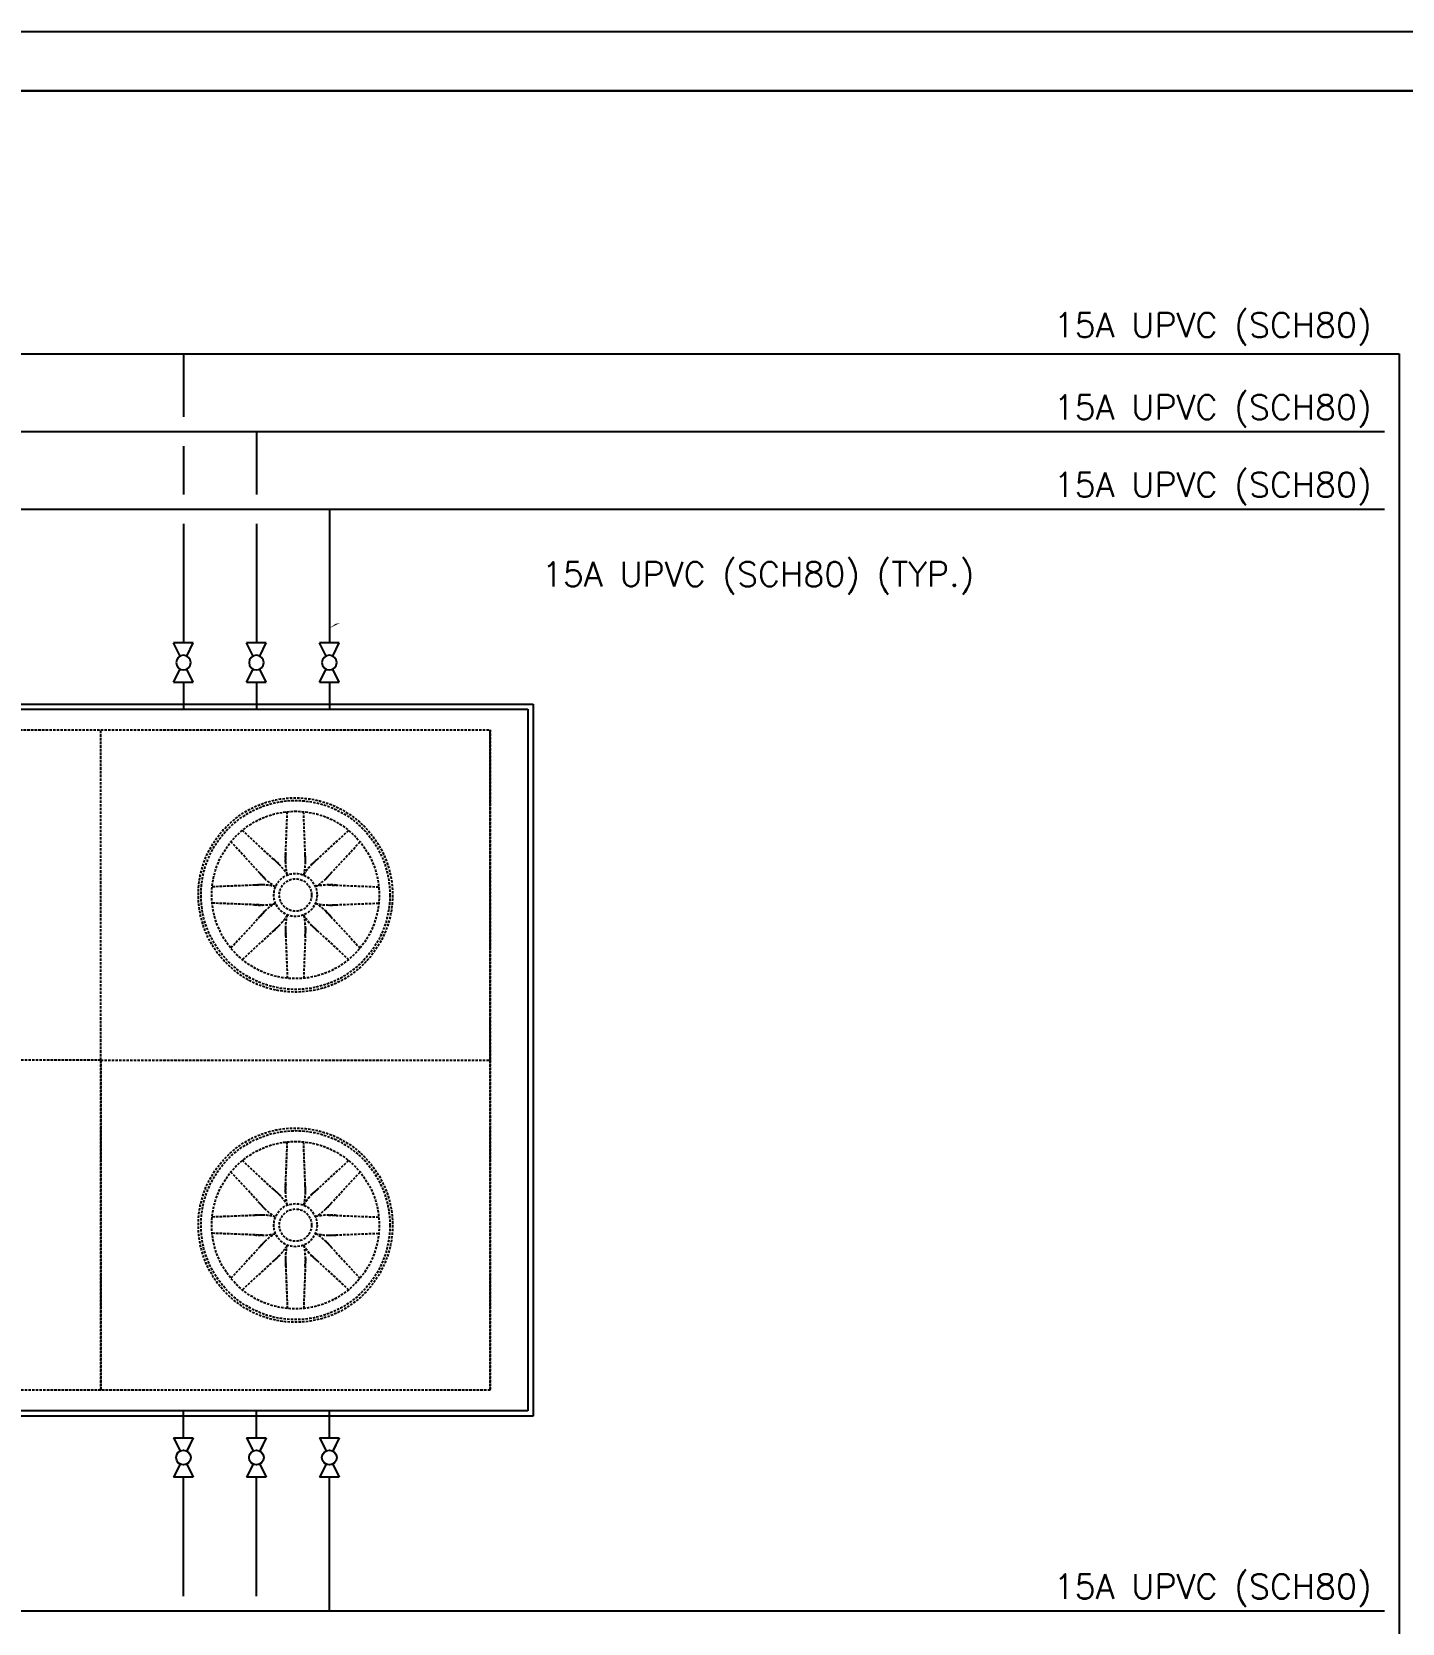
# Model space of a CAD drawing. Header units: millimetres. Extents: x 26 to 866, y -6072 to -5425.
# Drawn here: x 325.9 to 465.7, y -5587.6 to -5425.2 of the extents above; entities that cross this region are included whole.
import ezdxf
from ezdxf.enums import TextEntityAlignment as Align

# ---------------------------------------------------------------- set-up
doc = ezdxf.new("R2010")
doc.units = ezdxf.units.MM
doc.linetypes.add('HIDDEN', pattern=[0.375, 0.25, -0.125])
for name, color, linetype in [('M-HVAC-EQPM', 22, 'Continuous'), ('M-HVAC-VALVE-FUTURE', 8, 'Continuous'), ('M-SUMP', 1, 'Continuous')]:
    doc.layers.add(name, color=color, linetype=linetype)
doc.styles.add('AA-TXT', font='simplex.shx', dxfattribs={"width": 0.8, "bigfont": 'chineset.shx'})

# ---------------------------------------------------------------- blocks, each defined once
blk = doc.blocks.new('A$Ce967d797')
for p, q in [((409, 283), (0, 283)), ((406.529, 280.069), (2.471, 280.069))]:
    blk.add_line(p, q)
blk = doc.blocks.new('A$C525b6b98')
at = {"xscale": 1.000475039848343, "yscale": 1.000475039848343, "zscale": 1.000475039848343}
blk.add_blockref('A$Ce967d797', (0, 0), dxfattribs=at)
blk = doc.blocks.new('0111B')
for p, q in [((0, 4), (0.66, 2.67)), ((0, 4), (2, 4)), ((2, 4), (1.34, 2.67)), ((0.66, 1.33), (0, 0)), ((2, 0), (0, 0)), ((1.34, 1.33), (2, 0))]:
    blk.add_line(p, q)
blk.add_circle((1, 2), 0.75)
blk = doc.blocks.new('A$C95a938be')
at = {"layer": 'M-HVAC-EQPM', "color": 252, "linetype": 'HIDDEN'}
for p, q in [((0.84, 165.98), (40.58, 165.98)), ((0.84, 132.28), (0.84, 165.98)), ((0.84, 132.28), (0.84, 165.98)), ((40.58, 165.98), (40.58, 132.28)), ((40.58, 98.59), (40.58, 165.98)), ((40.58, 132.28), (40.58, 165.98)), ((19.68, 152.5), (19.88, 157.63)), ((19.68, 152.5), (19.88, 157.63)), ((21.74, 152.5), (21.54, 157.63)), ((21.74, 152.5), (21.54, 157.63)), ((17.6, 150.79), (14.12, 154.55)), ((17.6, 150.79), (14.12, 154.55)), ((19.05, 152.24), (15.29, 155.72)), ((19.05, 152.24), (15.29, 155.72)), ((22.37, 152.24), (26.13, 155.72)), ((22.37, 152.24), (26.13, 155.72)), ((23.82, 150.79), (27.3, 154.55)), ((23.82, 150.79), (27.3, 154.55)), ((17.34, 150.16), (12.21, 149.96)), ((17.34, 150.16), (12.21, 149.96)), ((24.08, 150.16), (29.21, 149.96)), ((24.08, 150.16), (29.21, 149.96)), ((17.34, 148.1), (12.21, 148.3)), ((17.34, 148.1), (12.21, 148.3)), ((24.08, 148.1), (29.21, 148.3)), ((24.08, 148.1), (29.21, 148.3)), ((17.6, 147.47), (14.12, 143.71)), ((17.6, 147.47), (14.12, 143.71)), ((23.82, 147.47), (27.3, 143.71)), ((23.82, 147.47), (27.3, 143.71)), ((19.05, 146.02), (15.29, 142.54)), ((19.05, 146.02), (15.29, 142.54)), ((19.68, 145.76), (19.88, 140.63)), ((19.68, 145.76), (19.88, 140.63)), ((21.74, 145.76), (21.54, 140.63)), ((21.74, 145.76), (21.54, 140.63)), ((22.37, 146.02), (26.13, 142.54)), ((22.37, 146.02), (26.13, 142.54)), ((0.84, 132.28), (-38.91, 132.28)), ((0.84, 98.59), (0.84, 132.28)), ((0.84, 132.28), (40.58, 132.28)), ((0.84, 132.28), (0.84, 98.59)), ((0.84, 98.59), (0.84, 132.28)), ((40.58, 132.28), (40.58, 98.59)), ((40.58, 98.59), (40.58, 132.28)), ((40.58, 132.28), (40.58, 98.59)), ((19.68, 118.81), (19.88, 123.93)), ((19.68, 118.81), (19.88, 123.93)), ((21.74, 118.81), (21.54, 123.93)), ((21.74, 118.81), (21.54, 123.93)), ((19.05, 118.55), (15.29, 122.03)), ((19.05, 118.55), (15.29, 122.03)), ((22.37, 118.55), (26.13, 122.03)), ((22.37, 118.55), (26.13, 122.03)), ((17.6, 117.1), (14.12, 120.86)), ((17.6, 117.1), (14.12, 120.86)), ((23.82, 117.1), (27.3, 120.86)), ((23.82, 117.1), (27.3, 120.86)), ((17.34, 116.46), (12.21, 116.26)), ((17.34, 116.46), (12.21, 116.26)), ((24.08, 116.46), (29.21, 116.26)), ((24.08, 116.46), (29.21, 116.26)), ((17.34, 114.41), (12.21, 114.61)), ((17.34, 114.41), (12.21, 114.61)), ((17.6, 113.78), (14.12, 110.01)), ((17.6, 113.78), (14.12, 110.01)), ((23.82, 113.78), (27.3, 110.01)), ((23.82, 113.78), (27.3, 110.01)), ((24.08, 114.41), (29.21, 114.61)), ((24.08, 114.41), (29.21, 114.61)), ((19.05, 112.33), (15.29, 108.84)), ((19.05, 112.33), (15.29, 108.84)), ((19.68, 112.06), (19.88, 106.94)), ((19.68, 112.06), (19.88, 106.94)), ((21.74, 112.06), (21.54, 106.94)), ((21.74, 112.06), (21.54, 106.94)), ((22.37, 112.33), (26.13, 108.84)), ((22.37, 112.33), (26.13, 108.84)), ((0.84, 98.59), (-38.91, 98.59)), ((40.58, 98.59), (0.84, 98.59))]:
    blk.add_line(p, q, dxfattribs=at)
for centre, radius in [((20.71, 149.13), 9.91), ((20.71, 149.13), 9.91), ((20.71, 149.13), 9.64), ((20.71, 149.13), 9.64), ((20.71, 149.13), 8.54), ((20.71, 149.13), 8.54), ((20.71, 149.13), 2.2), ((20.71, 149.13), 2.2), ((20.71, 149.13), 1.65), ((20.71, 149.13), 1.65), ((20.71, 115.44), 9.91), ((20.71, 115.44), 9.91), ((20.71, 115.44), 9.64), ((20.71, 115.44), 9.64), ((20.71, 115.44), 8.54), ((20.71, 115.44), 8.54), ((20.71, 115.44), 2.2), ((20.71, 115.44), 2.2), ((20.71, 115.44), 1.65), ((20.71, 115.44), 1.65)]:
    blk.add_circle(centre, radius, dxfattribs=at)
for centre, start, end in [((14.21, 147.6), 32.1503, 50.7199), ((14.21, 147.6), 32.1503, 50.7199), ((26.39, 152.65), 174.2801, 192.8497), ((26.39, 152.65), 174.2801, 192.8497), ((27.21, 147.6), 129.2801, 147.8497), ((27.21, 147.6), 129.2801, 147.8497), ((15.03, 152.65), 347.1503, 5.7199), ((15.03, 152.65), 347.1503, 5.7199), ((22.24, 155.63), 219.2801, 237.8497), ((22.24, 155.63), 219.2801, 237.8497), ((19.18, 155.63), 302.1503, 320.7199), ((19.18, 155.63), 302.1503, 320.7199), ((17.19, 143.45), 77.1503, 95.7199), ((17.19, 143.45), 77.1503, 95.7199), ((24.23, 143.45), 84.2801, 102.8497), ((24.23, 143.45), 84.2801, 102.8497), ((17.19, 154.81), 264.2801, 282.8497), ((17.19, 154.81), 264.2801, 282.8497), ((22.24, 142.63), 122.1503, 140.7199), ((22.24, 142.63), 122.1503, 140.7199), ((24.23, 154.81), 257.1503, 275.7199), ((24.23, 154.81), 257.1503, 275.7199), ((19.18, 142.63), 39.2801, 57.8497), ((19.18, 142.63), 39.2801, 57.8497), ((14.21, 150.66), 309.2801, 327.8497), ((14.21, 150.66), 309.2801, 327.8497), ((26.39, 145.61), 167.1503, 185.7199), ((26.39, 145.61), 167.1503, 185.7199), ((27.21, 150.66), 212.1503, 230.7199), ((27.21, 150.66), 212.1503, 230.7199), ((15.03, 145.61), 354.2801, 12.8497), ((15.03, 145.61), 354.2801, 12.8497), ((14.21, 113.91), 32.1503, 50.7199), ((14.21, 113.91), 32.1503, 50.7199), ((26.39, 118.96), 174.2801, 192.8497), ((26.39, 118.96), 174.2801, 192.8497), ((27.21, 113.91), 129.2801, 147.8497), ((27.21, 113.91), 129.2801, 147.8497), ((15.03, 118.96), 347.1503, 5.7199), ((15.03, 118.96), 347.1503, 5.7199), ((22.24, 121.94), 219.2801, 237.8497), ((22.24, 121.94), 219.2801, 237.8497), ((19.18, 121.94), 302.1503, 320.7199), ((19.18, 121.94), 302.1503, 320.7199), ((17.19, 109.76), 77.1503, 95.7199), ((17.19, 109.76), 77.1503, 95.7199), ((24.23, 109.76), 84.2801, 102.8497), ((24.23, 109.76), 84.2801, 102.8497), ((17.19, 121.11), 264.2801, 282.8497), ((17.19, 121.11), 264.2801, 282.8497), ((22.24, 108.93), 122.1503, 140.7199), ((22.24, 108.93), 122.1503, 140.7199), ((24.23, 121.11), 257.1503, 275.7199), ((24.23, 121.11), 257.1503, 275.7199), ((19.18, 108.93), 39.2801, 57.8497), ((19.18, 108.93), 39.2801, 57.8497), ((14.21, 116.96), 309.2801, 327.8497), ((14.21, 116.96), 309.2801, 327.8497), ((26.39, 111.92), 167.1503, 185.7199), ((26.39, 111.92), 167.1503, 185.7199), ((27.21, 116.96), 212.1503, 230.7199), ((27.21, 116.96), 212.1503, 230.7199), ((15.03, 111.92), 354.2801, 12.8497), ((15.03, 111.92), 354.2801, 12.8497)]:
    blk.add_arc(centre, 6.71, start, end, dxfattribs=at)
at = {"layer": 'M-HVAC-VALVE-FUTURE'}
for p, q in [((-77.3, 204.33), (133.36, 204.33)), ((9.28, 204.33), (9.28, 197.91)), ((133.36, 204.33), (133.36, -1.77)), ((-77.3, 196.41), (131.86, 196.41)), ((9.28, 194.91), (9.28, 189.99)), ((16.72, 196.41), (16.72, 189.99)), ((-77.3, 188.49), (131.86, 188.49)), ((24.17, 188.49), (24.17, 174.84)), ((9.28, 186.99), (9.28, 174.84)), ((16.72, 186.99), (16.72, 174.84)), ((9.28, 170.84), (9.28, 168.09)), ((16.72, 170.84), (16.72, 168.09)), ((24.17, 170.84), (24.17, 168.09)), ((9.28, 93.72), (9.28, 96.48)), ((16.72, 93.72), (16.72, 96.48)), ((24.17, 93.72), (24.17, 96.48)), ((9.28, 77.57), (9.28, 89.72)), ((16.72, 77.57), (16.72, 89.72)), ((24.17, 76.07), (24.17, 89.72)), ((-38.35, 76.07), (131.86, 76.07))]:
    blk.add_line(p, q, dxfattribs=at)
at = {"layer": 'M-HVAC-VALVE-FUTURE', "color": 252, "linetype": 'HIDDEN'}
blk.add_line((-38.91, 165.98), (0.84, 165.98), dxfattribs=at)
at = {"layer": 'M-HVAC-VALVE-FUTURE'}
blk.add_lwpolyline([(24.8, 176.79, 0, 1, 0), (27.09, 177.78, 0, 0, 0), (34.76, 181.55, 0, 0, 0), (39.92, 181.55, 0, 0, 0)], format="xyseb", dxfattribs=at)
at = {"layer": 'M-SUMP'}
for p, q in [((-162.53, 168.61), (44.96, 168.61)), ((-162.01, 168.09), (44.44, 168.09)), ((44.44, 168.09), (44.44, 96.48)), ((44.96, 168.61), (44.96, 95.96)), ((44.96, 95.96), (-162.53, 95.96)), ((44.44, 96.48), (-162.01, 96.48))]:
    blk.add_line(p, q, dxfattribs=at)
at = {"layer": 'M-HVAC-VALVE-FUTURE', "xscale": -1, "rotation": 180}
for p in [(8.28, 174.84), (15.72, 174.84), (23.17, 174.84)]:
    blk.add_blockref('0111B', p, dxfattribs=at)
at = {"layer": 'M-HVAC-VALVE-FUTURE'}
for p in [(8.28, 89.72), (15.72, 89.72), (23.17, 89.72)]:
    blk.add_blockref('0111B', p, dxfattribs=at)
at = {"layer": 'M-HVAC-VALVE-FUTURE', "linetype": 'Continuous', "style": 'AA-TXT'}
for s, p in [('15A UPVC (SCH80)', (114.34, 206.04)), ('15A UPVC (SCH80)', (114.34, 197.66)), ('15A UPVC (SCH80)', (114.34, 189.74)), ('15A UPVC (SCH80) (TYP.)', (67.93, 180.62)), ('15A UPVC (SCH80)', (114.34, 77.32))]:
    blk.add_text(s, height=2.5, dxfattribs=at).set_placement(p, align=Align.CENTER)
at = {"layer": 'M-HVAC-VALVE-FUTURE', "style": 'AA-TXT'}
blk.add_attdef('R1F', text='', height=2.5, dxfattribs=at).set_placement((357.76, -91.11), align=Align.RIGHT)

msp = doc.modelspace()

# ---------------------------------------------------------------- linework, layer by layer
at = {"layer": 'DefPoints'}
msp.add_lwpolyline([(31.33, -5431.2), (761.73, -5431.2), (761.73, -6000.38), (31.33, -6000.38)], close=True, dxfattribs=at)
msp.add_lwpolyline([(31.33, -5431.2), (761.73, -5431.2), (761.73, -6000.38), (31.33, -6000.38)], close=True, dxfattribs=at)
msp.add_lwpolyline([(31.33, -5431.2), (761.73, -5431.2), (761.73, -6000.38), (31.33, -6000.38)], close=True, dxfattribs=at)
msp.add_lwpolyline([(31.33, -5431.2), (761.73, -5431.2), (761.73, -6000.38), (31.33, -6000.38)], close=True, dxfattribs=at)
at = {"layer": 'M-HVAC-EQPM', "color": 252, "linetype": 'HIDDEN'}
for p, q in [((332.9, -5496.4), (372.64, -5496.4)), ((332.9, -5530.1), (332.9, -5496.4)), ((332.9, -5530.1), (332.9, -5496.4)), ((372.64, -5496.4), (372.64, -5530.1)), ((372.64, -5563.79), (372.64, -5496.4)), ((372.64, -5530.1), (372.64, -5496.4)), ((351.75, -5509.88), (351.94, -5504.75)), ((351.75, -5509.88), (351.94, -5504.75)), ((353.8, -5509.88), (353.6, -5504.75)), ((353.8, -5509.88), (353.6, -5504.75)), ((349.66, -5511.59), (346.18, -5507.83)), ((349.66, -5511.59), (346.18, -5507.83)), ((351.11, -5510.14), (347.35, -5506.66)), ((351.11, -5510.14), (347.35, -5506.66)), ((354.43, -5510.14), (358.2, -5506.66)), ((354.43, -5510.14), (358.2, -5506.66)), ((355.88, -5511.59), (359.36, -5507.83)), ((355.88, -5511.59), (359.36, -5507.83)), ((349.4, -5512.22), (344.27, -5512.42)), ((349.4, -5512.22), (344.27, -5512.42)), ((356.14, -5512.22), (361.27, -5512.42)), ((356.14, -5512.22), (361.27, -5512.42)), ((349.4, -5514.28), (344.27, -5514.08)), ((349.4, -5514.28), (344.27, -5514.08)), ((356.14, -5514.28), (361.27, -5514.08)), ((356.14, -5514.28), (361.27, -5514.08)), ((349.66, -5514.91), (346.18, -5518.67)), ((349.66, -5514.91), (346.18, -5518.67)), ((355.88, -5514.91), (359.36, -5518.67)), ((355.88, -5514.91), (359.36, -5518.67)), ((351.11, -5516.36), (347.35, -5519.84)), ((351.11, -5516.36), (347.35, -5519.84)), ((351.75, -5516.62), (351.94, -5521.75)), ((351.75, -5516.62), (351.94, -5521.75)), ((353.8, -5516.62), (353.6, -5521.75)), ((353.8, -5516.62), (353.6, -5521.75)), ((354.43, -5516.36), (358.2, -5519.84)), ((354.43, -5516.36), (358.2, -5519.84)), ((332.9, -5530.1), (293.15, -5530.1)), ((332.9, -5563.79), (332.9, -5530.1)), ((332.9, -5530.1), (372.64, -5530.1)), ((332.9, -5530.1), (332.9, -5563.79)), ((332.9, -5563.79), (332.9, -5530.1)), ((372.64, -5530.1), (372.64, -5563.79)), ((372.64, -5563.79), (372.64, -5530.1)), ((372.64, -5530.1), (372.64, -5563.79)), ((351.75, -5543.57), (351.94, -5538.45)), ((351.75, -5543.57), (351.94, -5538.45)), ((353.8, -5543.57), (353.6, -5538.45)), ((353.8, -5543.57), (353.6, -5538.45)), ((349.66, -5545.28), (346.18, -5541.52)), ((349.66, -5545.28), (346.18, -5541.52)), ((351.11, -5543.83), (347.35, -5540.35)), ((351.11, -5543.83), (347.35, -5540.35)), ((354.43, -5543.83), (358.2, -5540.35)), ((354.43, -5543.83), (358.2, -5540.35)), ((355.88, -5545.28), (359.36, -5541.52)), ((355.88, -5545.28), (359.36, -5541.52)), ((349.4, -5545.92), (344.27, -5546.12)), ((349.4, -5545.92), (344.27, -5546.12)), ((356.14, -5545.92), (361.27, -5546.12)), ((356.14, -5545.92), (361.27, -5546.12)), ((349.4, -5547.97), (344.27, -5547.77)), ((349.4, -5547.97), (344.27, -5547.77)), ((356.14, -5547.97), (361.27, -5547.77)), ((356.14, -5547.97), (361.27, -5547.77)), ((349.66, -5548.6), (346.18, -5552.37)), ((349.66, -5548.6), (346.18, -5552.37)), ((351.11, -5550.05), (347.35, -5553.54)), ((351.11, -5550.05), (347.35, -5553.54)), ((354.43, -5550.05), (358.2, -5553.54)), ((354.43, -5550.05), (358.2, -5553.54)), ((355.88, -5548.6), (359.36, -5552.37)), ((355.88, -5548.6), (359.36, -5552.37)), ((351.75, -5550.32), (351.94, -5555.44)), ((351.75, -5550.32), (351.94, -5555.44)), ((353.8, -5550.32), (353.6, -5555.44)), ((353.8, -5550.32), (353.6, -5555.44)), ((332.9, -5563.79), (293.15, -5563.79)), ((372.64, -5563.79), (332.9, -5563.79))]:
    msp.add_line(p, q, dxfattribs=at)
for centre, radius in [((352.77, -5513.25), 9.91), ((352.77, -5513.25), 9.91), ((352.77, -5513.25), 9.64), ((352.77, -5513.25), 9.64), ((352.77, -5513.25), 8.54), ((352.77, -5513.25), 8.54), ((352.77, -5513.25), 2.2), ((352.77, -5513.25), 2.2), ((352.77, -5513.25), 1.65), ((352.77, -5513.25), 1.65), ((352.77, -5546.94), 9.91), ((352.77, -5546.94), 9.91), ((352.77, -5546.94), 9.64), ((352.77, -5546.94), 9.64), ((352.77, -5546.94), 8.54), ((352.77, -5546.94), 8.54), ((352.77, -5546.94), 2.2), ((352.77, -5546.94), 2.2), ((352.77, -5546.94), 1.65), ((352.77, -5546.94), 1.65)]:
    msp.add_circle(centre, radius, dxfattribs=at)
for centre, start, end in [((358.45, -5509.73), 174.2801, 192.8497), ((358.45, -5509.73), 174.2801, 192.8497), ((347.09, -5509.73), 347.1503, 5.7199), ((347.09, -5509.73), 347.1503, 5.7199), ((354.3, -5506.75), 219.2801, 237.8497), ((354.3, -5506.75), 219.2801, 237.8497), ((346.27, -5514.78), 32.1503, 50.7199), ((346.27, -5514.78), 32.1503, 50.7199), ((359.28, -5514.78), 129.2801, 147.8497), ((359.28, -5514.78), 129.2801, 147.8497), ((351.24, -5506.75), 302.1503, 320.7199), ((351.24, -5506.75), 302.1503, 320.7199), ((349.25, -5518.93), 77.1503, 95.7199), ((349.25, -5518.93), 77.1503, 95.7199), ((356.29, -5518.93), 84.2801, 102.8497), ((356.29, -5518.93), 84.2801, 102.8497), ((349.25, -5507.57), 264.2801, 282.8497), ((349.25, -5507.57), 264.2801, 282.8497), ((354.3, -5519.75), 122.1503, 140.7199), ((354.3, -5519.75), 122.1503, 140.7199), ((356.29, -5507.57), 257.1503, 275.7199), ((356.29, -5507.57), 257.1503, 275.7199), ((351.24, -5519.75), 39.2801, 57.8497), ((351.24, -5519.75), 39.2801, 57.8497), ((346.27, -5511.72), 309.2801, 327.8497), ((346.27, -5511.72), 309.2801, 327.8497), ((358.45, -5516.77), 167.1503, 185.7199), ((358.45, -5516.77), 167.1503, 185.7199), ((359.28, -5511.72), 212.1503, 230.7199), ((359.28, -5511.72), 212.1503, 230.7199), ((347.09, -5516.77), 354.2801, 12.8497), ((347.09, -5516.77), 354.2801, 12.8497), ((346.27, -5548.47), 32.1503, 50.7199), ((346.27, -5548.47), 32.1503, 50.7199), ((358.45, -5543.42), 174.2801, 192.8497), ((358.45, -5543.42), 174.2801, 192.8497), ((359.28, -5548.47), 129.2801, 147.8497), ((359.28, -5548.47), 129.2801, 147.8497), ((347.09, -5543.42), 347.1503, 5.7199), ((347.09, -5543.42), 347.1503, 5.7199), ((354.3, -5540.44), 219.2801, 237.8497), ((354.3, -5540.44), 219.2801, 237.8497), ((351.24, -5540.44), 302.1503, 320.7199), ((351.24, -5540.44), 302.1503, 320.7199), ((349.25, -5552.62), 77.1503, 95.7199), ((349.25, -5552.62), 77.1503, 95.7199), ((356.29, -5552.62), 84.2801, 102.8497), ((356.29, -5552.62), 84.2801, 102.8497), ((349.25, -5541.26), 264.2801, 282.8497), ((349.25, -5541.26), 264.2801, 282.8497), ((354.3, -5553.45), 122.1503, 140.7199), ((354.3, -5553.45), 122.1503, 140.7199), ((356.29, -5541.26), 257.1503, 275.7199), ((356.29, -5541.26), 257.1503, 275.7199), ((351.24, -5553.45), 39.2801, 57.8497), ((351.24, -5553.45), 39.2801, 57.8497), ((346.27, -5545.42), 309.2801, 327.8497), ((346.27, -5545.42), 309.2801, 327.8497), ((358.45, -5550.46), 167.1503, 185.7199), ((358.45, -5550.46), 167.1503, 185.7199), ((359.28, -5545.42), 212.1503, 230.7199), ((359.28, -5545.42), 212.1503, 230.7199), ((347.09, -5550.46), 354.2801, 12.8497), ((347.09, -5550.46), 354.2801, 12.8497)]:
    msp.add_arc(centre, 6.71, start, end, dxfattribs=at)
at = {"layer": 'M-HVAC-VALVE-FUTURE'}
for p, q in [((254.76, -5458.05), (465.42, -5458.05)), ((341.34, -5458.05), (341.34, -5464.47)), ((465.42, -5458.05), (465.42, -5664.15)), ((254.76, -5465.97), (463.92, -5465.97)), ((348.78, -5465.97), (348.78, -5472.39)), ((341.34, -5467.47), (341.34, -5472.39)), ((254.76, -5473.89), (463.92, -5473.89)), ((356.23, -5473.89), (356.23, -5487.54)), ((341.34, -5475.39), (341.34, -5487.54)), ((348.78, -5475.39), (348.78, -5487.54)), ((341.34, -5491.54), (341.34, -5494.29)), ((348.78, -5491.54), (348.78, -5494.29)), ((356.23, -5491.54), (356.23, -5494.29)), ((341.34, -5568.65), (341.34, -5565.9)), ((348.78, -5568.65), (348.78, -5565.9)), ((356.23, -5568.65), (356.23, -5565.9)), ((341.34, -5584.8), (341.34, -5572.65)), ((348.78, -5584.8), (348.78, -5572.65)), ((356.23, -5586.3), (356.23, -5572.65)), ((293.71, -5586.3), (463.92, -5586.3))]:
    msp.add_line(p, q, dxfattribs=at)
at = {"layer": 'M-HVAC-VALVE-FUTURE', "color": 252, "linetype": 'HIDDEN'}
msp.add_line((293.15, -5496.4), (332.9, -5496.4), dxfattribs=at)
at = {"layer": 'M-HVAC-VALVE-FUTURE'}
msp.add_lwpolyline([(356.86, -5485.59, 0, 1, 0), (359.15, -5484.6, 0, 0, 0), (366.82, -5480.83, 0, 0, 0), (371.98, -5480.83, 0, 0, 0)], format="xyseb", dxfattribs=at)
at = {"layer": 'M-SUMP'}
for p, q in [((169.53, -5493.77), (377.02, -5493.77)), ((170.05, -5494.29), (376.5, -5494.29)), ((376.5, -5494.29), (376.5, -5565.9)), ((377.02, -5493.77), (377.02, -5566.42)), ((376.5, -5565.9), (170.05, -5565.9)), ((377.02, -5566.42), (169.53, -5566.42))]:
    msp.add_line(p, q, dxfattribs=at)

# ---------------------------------------------------------------- block references
at = {"ltscale": 2, "xscale": 2.052814562332979, "yscale": 2.052814562332979, "zscale": 2.052814562332979}
msp.add_blockref('A$C525b6b98', (26.25, -6006.4), dxfattribs=at)
msp.add_blockref('A$C95a938be', (332.06, -5662.38))
at = {"layer": 'M-HVAC-VALVE-FUTURE', "xscale": -1, "rotation": 180}
for p in [(340.34, -5487.54), (347.78, -5487.54), (355.23, -5487.54)]:
    msp.add_blockref('0111B', p, dxfattribs=at)
at = {"layer": 'M-HVAC-VALVE-FUTURE'}
for p in [(340.34, -5572.65), (347.78, -5572.65), (355.23, -5572.65)]:
    msp.add_blockref('0111B', p, dxfattribs=at)

# ---------------------------------------------------------------- texts
at = {"layer": 'M-HVAC-VALVE-FUTURE', "linetype": 'Continuous', "style": 'AA-TXT'}
for s, p in [('15A UPVC (SCH80)', (446.4, -5456.34)), ('15A UPVC (SCH80)', (446.4, -5464.72)), ('15A UPVC (SCH80)', (446.4, -5472.64)), ('15A UPVC (SCH80) (TYP.)', (399.99, -5481.76)), ('15A UPVC (SCH80)', (446.4, -5585.05))]:
    msp.add_text(s, height=2.5, dxfattribs=at).set_placement(p, align=Align.CENTER)

doc.saveas('drawing.dxf')
